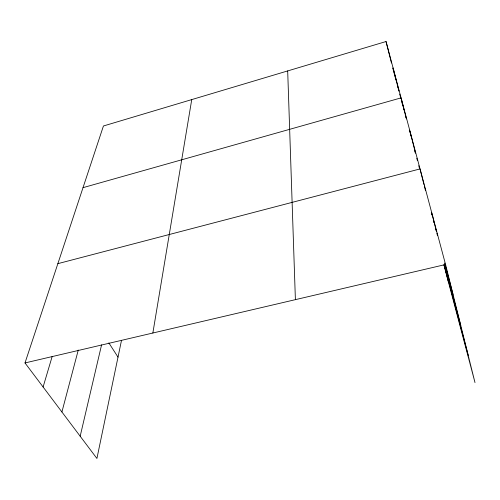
<?xml version="1.0" encoding="UTF-8"?>
<svg xmlns="http://www.w3.org/2000/svg" width="500" height="500" viewBox="0 0 500 500"><rect width="100%" height="100%" fill="white"/><g stroke="black" fill="none" stroke-linecap="round" stroke-linejoin="round"><path stroke-width="0.75" d="M152.856 333.019L191.737 99.6M121.512 340.312L96.919 458.469L25 362.944L103.431 125.988L386.037 41.531L445.562 264.506L475 382.581L443.906 264.906M80.175 436.231L101.575 344.875M61.913 411.969L78.275 350.037M43.1 386.987L52.156 356.525M83.019 187.656L401.081 97.875L406.381 118.919M57.862 263.656L420.044 168.919L423.956 184.513M25 362.944L445.562 264.506M108.85 342.894L118.012 357.131M392.8 68.188L393.394 70.406M393.787 71.881L394.375 74.1M394.769 75.575L395.95 80.013M397.325 85.181L397.912 87.4M398.306 88.875L398.9 91.094L393.094 67.956M399.688 94.062L400.894 98.581M401.294 100.087L402.894 106.112M403.294 107.619L403.9 109.875M405.3 115.144L405.9 117.406M409.281 130.1L409.875 132.319M410.269 133.8L410.856 136.019M414.794 150.819L415.387 153.038M416.763 158.219L417.362 160.463M418.756 165.706L419.356 167.95M431.312 212.862L431.906 215.113M433.306 220.356L433.9 222.6M435.3 227.844L435.894 230.087M444.669 263.056L453.05 294.531M444.456 264.05L460.769 325.506M444.25 264.869L468.219 355.381M386.037 41.531L391.463 63.006M424.331 186L425.45 190.456M444.119 264.875L448.263 281.388M409.913 130.963L415.431 152.919M431.788 212.913L436.463 231.606M436.838 233.1L437.4 235.344M287.688 70.925L295.394 299.656"/></g></svg>
